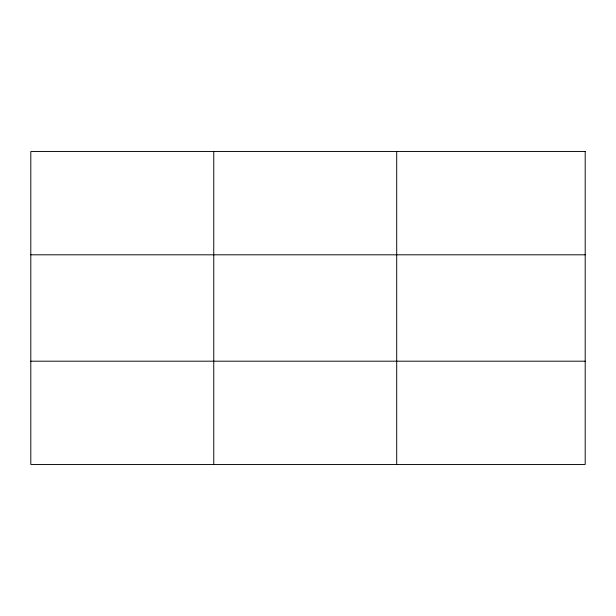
<?xml version="1.0" encoding="UTF-8"?>
<svg xmlns="http://www.w3.org/2000/svg" width="616" height="616" viewBox="0 0 616 616"><rect width="100%" height="100%" fill="white"/><g stroke="black" fill="none" stroke-linecap="round" stroke-linejoin="round"><path stroke-width="0.92" d="M213.752 464.456L213.752 151.544M396.704 464.456L396.704 151.544M30.8 254.808L585.2 254.808M30.8 361.192L585.2 361.192M585.2 151.544L585.2 464.456L30.8 464.456L30.8 151.544L585.2 151.544"/></g></svg>
